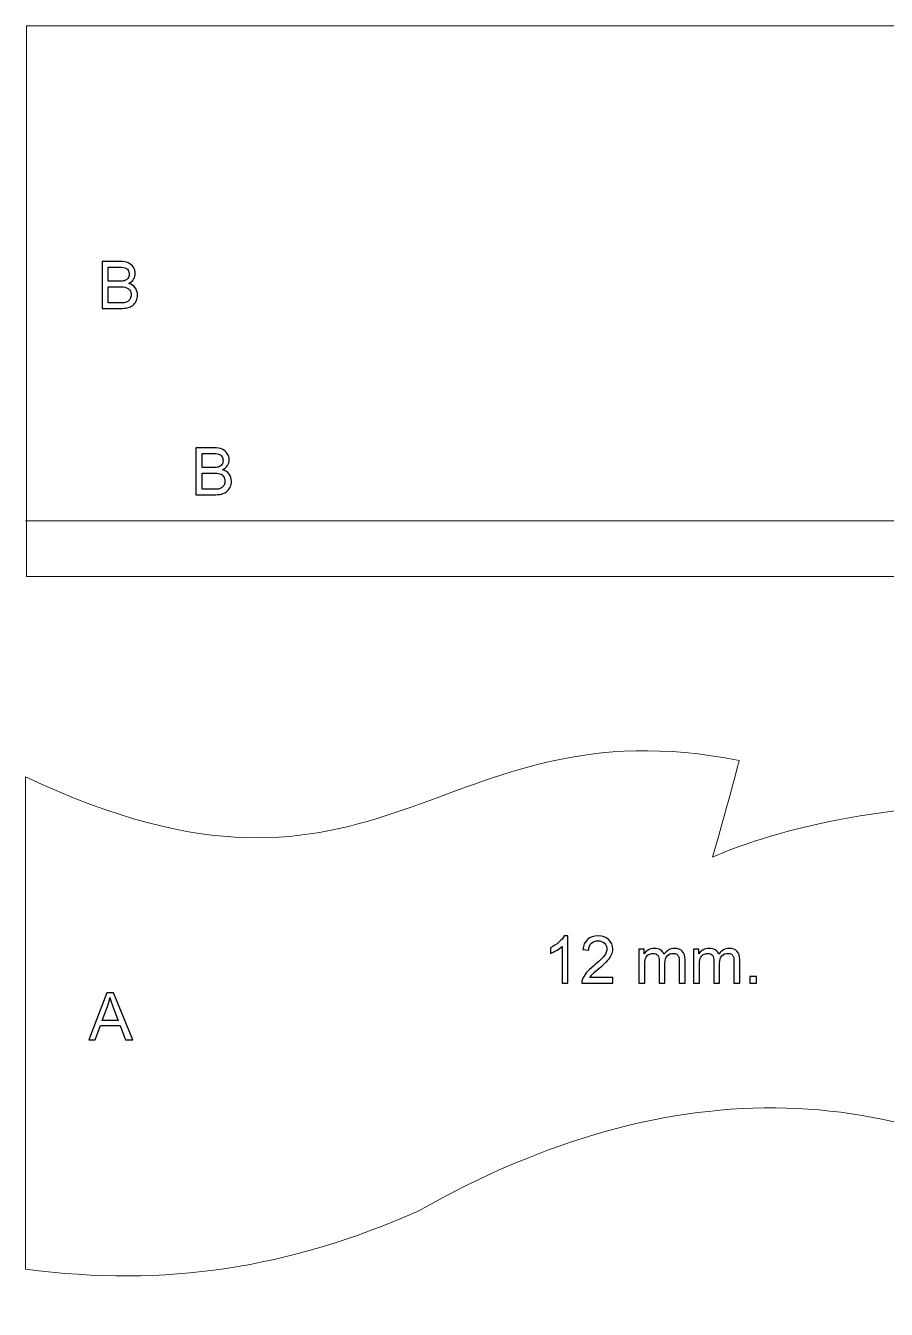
# Model space of a CAD drawing. Header units: centimetres. Extents: x -109.1 to -53.6, y -10 to 49.4.
# Drawn here: x -108.25 to -102.7, y -10 to -1.73 of the extents above; entities that cross this region are included whole.
import ezdxf

# ---------------------------------------------------------------- set-up
doc = ezdxf.new("R2010")
doc.units = ezdxf.units.CM
doc.header["$MEASUREMENT"] = 0
doc.layers.add('layer 1', color=7, linetype='Continuous')

msp = doc.modelspace()

# ---------------------------------------------------------------- linework, layer by layer
at = {"layer": 'layer 1', "color": 250, "lineweight": 20}
for points, knots in [([(-108.24225, -5.28139), (-108.24225, -5.28139), (-108.24225, -1.7316), (-108.24225, -1.7316), (-108.24225, -1.7316), (-108.24225, -1.7316), (-87.57209, -1.7316), (-87.57209, -1.7316), (-87.57209, -1.7316), (-87.57209, -1.7316), (-87.57209, -5.28139), (-87.57209, -5.28139), (-87.57209, -5.28139), (-87.57209, -5.28139), (-108.24225, -5.28139), (-108.24225, -5.28139)], [0, 0, 0, 0, 0.2, 0.2, 0.2, 0.2, 0.4, 0.4, 0.4, 0.4, 0.6, 0.6, 0.6, 0.6, 1, 1, 1, 1]), ([(-108.24813, -6.57128), (-105.9251, -7.66945), (-105.61276, -6.07723), (-103.64823, -6.46633), (-103.64823, -6.46633), (-103.64823, -6.46633), (-103.70538, -6.69302), (-103.81968, -7.08927), (-103.81968, -7.08927), (-103.53157, -6.95659), (-102.62766, -6.67784), (-101.7737, -6.7921), (-101.7737, -6.7921), (-100.94036, -6.9036), (-100.72897, -7.41129), (-99.75631, -7.39224), (-99.75631, -7.39224), (-98.90274, -7.37552), (-98.15005, -6.54169), (-98.71045, -5.82632), (-98.71045, -5.82632), (-97.90358, -5.61779), (-97.37784, -5.88257), (-97.1332, -6.62062), (-97.1332, -6.62062), (-95.7192, -5.83744), (-94.17604, -5.85496), (-92.78442, -6.24601), (-92.78442, -6.24601), (-92.78442, -6.24601), (-92.78442, -9.02278), (-92.78442, -9.02278), (-92.78442, -9.02278), (-93.89374, -9.33388), (-95.27454, -9.34611), (-96.70598, -8.81991), (-96.70598, -8.81991), (-96.66209, -9.00258), (-96.5554, -9.25407), (-96.48885, -9.69437), (-96.48885, -9.69437), (-98.09847, -10.00266), (-99.65676, -9.616), (-101.16373, -8.53434), (-101.16373, -8.53434), (-101.04427, -9.08142), (-101.14338, -9.23195), (-101.23235, -9.46597), (-101.23235, -9.46597), (-102.52386, -8.50248), (-104.07833, -8.43578), (-105.71293, -9.36879), (-105.71293, -9.36879), (-106.5573, -9.73778), (-107.33899, -9.86261), (-108.24813, -9.74385), (-108.24813, -9.74385), (-108.24813, -9.74385), (-108.24813, -6.57128), (-108.24813, -6.57128)], [0, 0, 0, 0, 0.0625, 0.0625, 0.0625, 0.0625, 0.125, 0.125, 0.125, 0.125, 0.1875, 0.1875, 0.1875, 0.1875, 0.25, 0.25, 0.25, 0.25, 0.3125, 0.3125, 0.3125, 0.3125, 0.375, 0.375, 0.375, 0.375, 0.4375, 0.4375, 0.4375, 0.4375, 0.5, 0.5, 0.5, 0.5, 0.5625, 0.5625, 0.5625, 0.5625, 0.625, 0.625, 0.625, 0.625, 0.6875, 0.6875, 0.6875, 0.6875, 0.75, 0.75, 0.75, 0.75, 0.8125, 0.8125, 0.8125, 0.8125, 0.875, 0.875, 0.875, 0.875, 1, 1, 1, 1])]:
    msp.add_open_spline(points, degree=3, knots=knots, dxfattribs=at)
at = {"layer": 'layer 1', "color": 242}
for points, knots in [([(-107.75577, -3.55393), (-107.75577, -3.55393), (-107.75577, -3.25082), (-107.75577, -3.25082), (-107.75577, -3.25082), (-107.75577, -3.25082), (-107.64189, -3.25082), (-107.64189, -3.25082), (-107.64189, -3.25082), (-107.61861, -3.25082), (-107.6004, -3.25379), (-107.58643, -3.26014), (-107.58643, -3.26014), (-107.57204, -3.26606), (-107.56146, -3.2758), (-107.55341, -3.2885), (-107.55341, -3.2885), (-107.54537, -3.3012), (-107.54156, -3.31432), (-107.54156, -3.32829), (-107.54156, -3.32829), (-107.54156, -3.34142), (-107.54495, -3.35369), (-107.55214, -3.36512), (-107.55214, -3.36512), (-107.55892, -3.37655), (-107.5695, -3.38544), (-107.58389, -3.39264), (-107.58389, -3.39264), (-107.56569, -3.39814), (-107.5513, -3.40703), (-107.54156, -3.42016), (-107.54156, -3.42016), (-107.53182, -3.43328), (-107.52674, -3.44852), (-107.52674, -3.46588), (-107.52674, -3.46588), (-107.52674, -3.48027), (-107.52971, -3.49339), (-107.53563, -3.50567), (-107.53563, -3.50567), (-107.54198, -3.51795), (-107.54918, -3.52726), (-107.55807, -3.53403), (-107.55807, -3.53403), (-107.56696, -3.54038), (-107.57797, -3.54546), (-107.59109, -3.54885), (-107.59109, -3.54885), (-107.60464, -3.55224), (-107.62072, -3.55393), (-107.6402, -3.55393), (-107.6402, -3.55393), (-107.6402, -3.55393), (-107.75577, -3.55393), (-107.75577, -3.55393)], [0, 0, 0, 0, 0.0666667, 0.0666667, 0.0666667, 0.0666667, 0.1333333, 0.1333333, 0.1333333, 0.1333333, 0.2, 0.2, 0.2, 0.2, 0.2666667, 0.2666667, 0.2666667, 0.2666667, 0.3333333, 0.3333333, 0.3333333, 0.3333333, 0.4, 0.4, 0.4, 0.4, 0.4666667, 0.4666667, 0.4666667, 0.4666667, 0.5333333, 0.5333333, 0.5333333, 0.5333333, 0.6, 0.6, 0.6, 0.6, 0.6666667, 0.6666667, 0.6666667, 0.6666667, 0.7333333, 0.7333333, 0.7333333, 0.7333333, 0.8, 0.8, 0.8, 0.8, 0.8666667, 0.8666667, 0.8666667, 0.8666667, 1, 1, 1, 1]), ([(-107.71555, -3.37825), (-107.71555, -3.37825), (-107.64993, -3.37825), (-107.64993, -3.37825), (-107.64993, -3.37825), (-107.63215, -3.37825), (-107.61945, -3.37698), (-107.61183, -3.37486), (-107.61183, -3.37486), (-107.60167, -3.37147), (-107.59405, -3.36682), (-107.58855, -3.35962), (-107.58855, -3.35962), (-107.58347, -3.35242), (-107.58093, -3.34353), (-107.58093, -3.33295), (-107.58093, -3.33295), (-107.58093, -3.32321), (-107.58347, -3.31432), (-107.58813, -3.3067), (-107.58813, -3.3067), (-107.59321, -3.29908), (-107.59998, -3.29358), (-107.60887, -3.29104), (-107.60887, -3.29104), (-107.61776, -3.28808), (-107.633, -3.28681), (-107.65501, -3.28681), (-107.65501, -3.28681), (-107.65501, -3.28681), (-107.71555, -3.28681), (-107.71555, -3.28681), (-107.71555, -3.28681), (-107.71555, -3.28681), (-107.71555, -3.37825), (-107.71555, -3.37825)], [0, 0, 0, 0, 0.1, 0.1, 0.1, 0.1, 0.2, 0.2, 0.2, 0.2, 0.3, 0.3, 0.3, 0.3, 0.4, 0.4, 0.4, 0.4, 0.5, 0.5, 0.5, 0.5, 0.6, 0.6, 0.6, 0.6, 0.7, 0.7, 0.7, 0.7, 0.8, 0.8, 0.8, 0.8, 1, 1, 1, 1]), ([(-107.71555, -3.51795), (-107.71555, -3.51795), (-107.6402, -3.51795), (-107.6402, -3.51795), (-107.6402, -3.51795), (-107.62707, -3.51795), (-107.61818, -3.51752), (-107.61268, -3.51668), (-107.61268, -3.51668), (-107.60337, -3.51498), (-107.59575, -3.51244), (-107.58982, -3.50821), (-107.58982, -3.50821), (-107.58347, -3.5044), (-107.57839, -3.4989), (-107.57416, -3.4917), (-107.57416, -3.4917), (-107.57035, -3.48408), (-107.56823, -3.47561), (-107.56823, -3.46588), (-107.56823, -3.46588), (-107.56823, -3.45487), (-107.57119, -3.44513), (-107.57712, -3.43667), (-107.57712, -3.43667), (-107.58262, -3.4282), (-107.59067, -3.42227), (-107.60125, -3.41889), (-107.60125, -3.41889), (-107.61141, -3.4155), (-107.62623, -3.41381), (-107.64528, -3.41381), (-107.64528, -3.41381), (-107.64528, -3.41381), (-107.71555, -3.41381), (-107.71555, -3.41381), (-107.71555, -3.41381), (-107.71555, -3.41381), (-107.71555, -3.51795), (-107.71555, -3.51795)], [0, 0, 0, 0, 0.0909091, 0.0909091, 0.0909091, 0.0909091, 0.1818182, 0.1818182, 0.1818182, 0.1818182, 0.2727273, 0.2727273, 0.2727273, 0.2727273, 0.3636364, 0.3636364, 0.3636364, 0.3636364, 0.4545455, 0.4545455, 0.4545455, 0.4545455, 0.5454545, 0.5454545, 0.5454545, 0.5454545, 0.6363636, 0.6363636, 0.6363636, 0.6363636, 0.7272727, 0.7272727, 0.7272727, 0.7272727, 0.8181818, 0.8181818, 0.8181818, 0.8181818, 1, 1, 1, 1]), ([(-107.15053, -4.75447), (-107.15053, -4.75447), (-107.15053, -4.45136), (-107.15053, -4.45136), (-107.15053, -4.45136), (-107.15053, -4.45136), (-107.03665, -4.45136), (-107.03665, -4.45136), (-107.03665, -4.45136), (-107.01337, -4.45136), (-106.99516, -4.45433), (-106.98119, -4.46068), (-106.98119, -4.46068), (-106.9668, -4.4666), (-106.95622, -4.47634), (-106.94817, -4.48904), (-106.94817, -4.48904), (-106.94013, -4.50174), (-106.93632, -4.51486), (-106.93632, -4.52883), (-106.93632, -4.52883), (-106.93632, -4.54196), (-106.93971, -4.55423), (-106.9469, -4.56566), (-106.9469, -4.56566), (-106.95368, -4.57709), (-106.96426, -4.58598), (-106.97865, -4.59318), (-106.97865, -4.59318), (-106.96045, -4.59868), (-106.94606, -4.60757), (-106.93632, -4.6207), (-106.93632, -4.6207), (-106.92658, -4.63382), (-106.9215, -4.64906), (-106.9215, -4.66642), (-106.9215, -4.66642), (-106.9215, -4.68081), (-106.92447, -4.69393), (-106.93039, -4.70621), (-106.93039, -4.70621), (-106.93674, -4.71849), (-106.94394, -4.7278), (-106.95283, -4.73457), (-106.95283, -4.73457), (-106.96172, -4.74092), (-106.97273, -4.746), (-106.98585, -4.74939), (-106.98585, -4.74939), (-106.9994, -4.75278), (-107.01548, -4.75447), (-107.03496, -4.75447), (-107.03496, -4.75447), (-107.03496, -4.75447), (-107.15053, -4.75447), (-107.15053, -4.75447)], [0, 0, 0, 0, 0.0666667, 0.0666667, 0.0666667, 0.0666667, 0.1333333, 0.1333333, 0.1333333, 0.1333333, 0.2, 0.2, 0.2, 0.2, 0.2666667, 0.2666667, 0.2666667, 0.2666667, 0.3333333, 0.3333333, 0.3333333, 0.3333333, 0.4, 0.4, 0.4, 0.4, 0.4666667, 0.4666667, 0.4666667, 0.4666667, 0.5333333, 0.5333333, 0.5333333, 0.5333333, 0.6, 0.6, 0.6, 0.6, 0.6666667, 0.6666667, 0.6666667, 0.6666667, 0.7333333, 0.7333333, 0.7333333, 0.7333333, 0.8, 0.8, 0.8, 0.8, 0.8666667, 0.8666667, 0.8666667, 0.8666667, 1, 1, 1, 1]), ([(-107.11031, -4.57879), (-107.11031, -4.57879), (-107.04469, -4.57879), (-107.04469, -4.57879), (-107.04469, -4.57879), (-107.02691, -4.57879), (-107.01421, -4.57752), (-107.00659, -4.5754), (-107.00659, -4.5754), (-106.99643, -4.57201), (-106.98881, -4.56736), (-106.98331, -4.56016), (-106.98331, -4.56016), (-106.97823, -4.55296), (-106.97569, -4.54407), (-106.97569, -4.53349), (-106.97569, -4.53349), (-106.97569, -4.52375), (-106.97823, -4.51486), (-106.98289, -4.50724), (-106.98289, -4.50724), (-106.98797, -4.49962), (-106.99474, -4.49412), (-107.00363, -4.49158), (-107.00363, -4.49158), (-107.01252, -4.48862), (-107.02776, -4.48735), (-107.04977, -4.48735), (-107.04977, -4.48735), (-107.04977, -4.48735), (-107.11031, -4.48735), (-107.11031, -4.48735), (-107.11031, -4.48735), (-107.11031, -4.48735), (-107.11031, -4.57879), (-107.11031, -4.57879)], [0, 0, 0, 0, 0.1, 0.1, 0.1, 0.1, 0.2, 0.2, 0.2, 0.2, 0.3, 0.3, 0.3, 0.3, 0.4, 0.4, 0.4, 0.4, 0.5, 0.5, 0.5, 0.5, 0.6, 0.6, 0.6, 0.6, 0.7, 0.7, 0.7, 0.7, 0.8, 0.8, 0.8, 0.8, 1, 1, 1, 1]), ([(-107.11031, -4.71849), (-107.11031, -4.71849), (-107.03496, -4.71849), (-107.03496, -4.71849), (-107.03496, -4.71849), (-107.02183, -4.71849), (-107.01294, -4.71806), (-107.00744, -4.71722), (-107.00744, -4.71722), (-106.99813, -4.71552), (-106.99051, -4.71298), (-106.98458, -4.70875), (-106.98458, -4.70875), (-106.97823, -4.70494), (-106.97315, -4.69944), (-106.96892, -4.69224), (-106.96892, -4.69224), (-106.96511, -4.68462), (-106.96299, -4.67615), (-106.96299, -4.66642), (-106.96299, -4.66642), (-106.96299, -4.65541), (-106.96595, -4.64567), (-106.97188, -4.63721), (-106.97188, -4.63721), (-106.97738, -4.62874), (-106.98543, -4.62281), (-106.99601, -4.61943), (-106.99601, -4.61943), (-107.00617, -4.61604), (-107.02099, -4.61435), (-107.04004, -4.61435), (-107.04004, -4.61435), (-107.04004, -4.61435), (-107.11031, -4.61435), (-107.11031, -4.61435), (-107.11031, -4.61435), (-107.11031, -4.61435), (-107.11031, -4.71849), (-107.11031, -4.71849)], [0, 0, 0, 0, 0.0909091, 0.0909091, 0.0909091, 0.0909091, 0.1818182, 0.1818182, 0.1818182, 0.1818182, 0.2727273, 0.2727273, 0.2727273, 0.2727273, 0.3636364, 0.3636364, 0.3636364, 0.3636364, 0.4545455, 0.4545455, 0.4545455, 0.4545455, 0.5454545, 0.5454545, 0.5454545, 0.5454545, 0.6363636, 0.6363636, 0.6363636, 0.6363636, 0.7272727, 0.7272727, 0.7272727, 0.7272727, 0.8181818, 0.8181818, 0.8181818, 0.8181818, 1, 1, 1, 1]), ([(-107.84182, -8.26541), (-107.84182, -8.26541), (-107.72498, -7.9623), (-107.72498, -7.9623), (-107.72498, -7.9623), (-107.72498, -7.9623), (-107.6818, -7.9623), (-107.6818, -7.9623), (-107.6818, -7.9623), (-107.6818, -7.9623), (-107.55776, -8.26541), (-107.55776, -8.26541), (-107.55776, -8.26541), (-107.55776, -8.26541), (-107.60348, -8.26541), (-107.60348, -8.26541), (-107.60348, -8.26541), (-107.60348, -8.26541), (-107.63904, -8.17355), (-107.63904, -8.17355), (-107.63904, -8.17355), (-107.63904, -8.17355), (-107.76562, -8.17355), (-107.76562, -8.17355), (-107.76562, -8.17355), (-107.76562, -8.17355), (-107.79906, -8.26541), (-107.79906, -8.26541), (-107.79906, -8.26541), (-107.79906, -8.26541), (-107.84182, -8.26541), (-107.84182, -8.26541)], [0, 0, 0, 0, 0.1111111, 0.1111111, 0.1111111, 0.1111111, 0.2222222, 0.2222222, 0.2222222, 0.2222222, 0.3333333, 0.3333333, 0.3333333, 0.3333333, 0.4444444, 0.4444444, 0.4444444, 0.4444444, 0.5555556, 0.5555556, 0.5555556, 0.5555556, 0.6666667, 0.6666667, 0.6666667, 0.6666667, 0.7777778, 0.7777778, 0.7777778, 0.7777778, 1, 1, 1, 1]), ([(-107.75419, -8.14095), (-107.75419, -8.14095), (-107.65132, -8.14095), (-107.65132, -8.14095), (-107.65132, -8.14095), (-107.65132, -8.14095), (-107.68307, -8.05713), (-107.68307, -8.05713), (-107.68307, -8.05713), (-107.6928, -8.03173), (-107.7, -8.01056), (-107.70466, -7.99405), (-107.70466, -7.99405), (-107.70847, -8.01353), (-107.71397, -8.033), (-107.72074, -8.05205), (-107.72074, -8.05205), (-107.72074, -8.05205), (-107.75419, -8.14095), (-107.75419, -8.14095)], [0, 0, 0, 0, 0.1666667, 0.1666667, 0.1666667, 0.1666667, 0.3333333, 0.3333333, 0.3333333, 0.3333333, 0.5, 0.5, 0.5, 0.5, 0.6666667, 0.6666667, 0.6666667, 0.6666667, 1, 1, 1, 1])]:
    msp.add_open_spline(points, degree=3, knots=knots, dxfattribs=at)
at = {"layer": 'layer 1', "color": 250, "lineweight": 20}
msp.add_open_spline([(-108.24813, -4.92131), (-108.24813, -4.92131), (-87.57343, -4.92131), (-87.57343, -4.92131)], degree=3, dxfattribs=at)
at = {"layer": 'layer 1', "color": 142}
for points, knots in [([(-104.75294, -7.90125), (-104.75294, -7.90125), (-104.79019, -7.90125), (-104.79019, -7.90125), (-104.79019, -7.90125), (-104.79019, -7.90125), (-104.79019, -7.66418), (-104.79019, -7.66418), (-104.79019, -7.66418), (-104.79908, -7.67265), (-104.81093, -7.68112), (-104.82533, -7.68958), (-104.82533, -7.68958), (-104.84014, -7.69847), (-104.85327, -7.70482), (-104.8647, -7.70906), (-104.8647, -7.70906), (-104.8647, -7.70906), (-104.8647, -7.67307), (-104.8647, -7.67307), (-104.8647, -7.67307), (-104.84395, -7.66334), (-104.82575, -7.65148), (-104.81009, -7.63751), (-104.81009, -7.63751), (-104.79442, -7.62354), (-104.78342, -7.61), (-104.77707, -7.59687), (-104.77707, -7.59687), (-104.77707, -7.59687), (-104.75294, -7.59687), (-104.75294, -7.59687), (-104.75294, -7.59687), (-104.75294, -7.59687), (-104.75294, -7.90125), (-104.75294, -7.90125)], [0, 0, 0, 0, 0.1, 0.1, 0.1, 0.1, 0.2, 0.2, 0.2, 0.2, 0.3, 0.3, 0.3, 0.3, 0.4, 0.4, 0.4, 0.4, 0.5, 0.5, 0.5, 0.5, 0.6, 0.6, 0.6, 0.6, 0.7, 0.7, 0.7, 0.7, 0.8, 0.8, 0.8, 0.8, 1, 1, 1, 1]), ([(-104.46211, -7.86527), (-104.46211, -7.86527), (-104.46211, -7.90125), (-104.46211, -7.90125), (-104.46211, -7.90125), (-104.46211, -7.90125), (-104.66277, -7.90125), (-104.66277, -7.90125), (-104.66277, -7.90125), (-104.66277, -7.89236), (-104.6615, -7.88347), (-104.65811, -7.87543), (-104.65811, -7.87543), (-104.65303, -7.86188), (-104.64499, -7.84833), (-104.63398, -7.83521), (-104.63398, -7.83521), (-104.62255, -7.82166), (-104.60647, -7.80642), (-104.5853, -7.78907), (-104.5853, -7.78907), (-104.55228, -7.76197), (-104.52984, -7.74081), (-104.51841, -7.72514), (-104.51841, -7.72514), (-104.50656, -7.70906), (-104.50106, -7.69424), (-104.50106, -7.68027), (-104.50106, -7.68027), (-104.50106, -7.66545), (-104.50614, -7.65318), (-104.51672, -7.64302), (-104.51672, -7.64302), (-104.5273, -7.63286), (-104.54127, -7.62778), (-104.55821, -7.62778), (-104.55821, -7.62778), (-104.57599, -7.62778), (-104.59038, -7.63328), (-104.60096, -7.64386), (-104.60096, -7.64386), (-104.61197, -7.65445), (-104.61705, -7.66969), (-104.61747, -7.68831), (-104.61747, -7.68831), (-104.61747, -7.68831), (-104.65557, -7.6845), (-104.65557, -7.6845), (-104.65557, -7.6845), (-104.65303, -7.65614), (-104.6433, -7.63413), (-104.62594, -7.61931), (-104.62594, -7.61931), (-104.60901, -7.60449), (-104.58615, -7.59687), (-104.55736, -7.59687), (-104.55736, -7.59687), (-104.52815, -7.59687), (-104.50529, -7.60492), (-104.48836, -7.621), (-104.48836, -7.621), (-104.471, -7.63709), (-104.46253, -7.65741), (-104.46253, -7.68112), (-104.46253, -7.68112), (-104.46253, -7.69339), (-104.46507, -7.70525), (-104.47015, -7.71668), (-104.47015, -7.71668), (-104.47523, -7.72853), (-104.48328, -7.74081), (-104.49471, -7.75393), (-104.49471, -7.75393), (-104.50656, -7.76663), (-104.52561, -7.78441), (-104.55228, -7.80727), (-104.55228, -7.80727), (-104.57472, -7.8259), (-104.58869, -7.8386), (-104.59504, -7.84537), (-104.59504, -7.84537), (-104.60139, -7.85214), (-104.60689, -7.85849), (-104.61112, -7.86527), (-104.61112, -7.86527), (-104.61112, -7.86527), (-104.46211, -7.86527), (-104.46211, -7.86527)], [0, 0, 0, 0, 0.0434783, 0.0434783, 0.0434783, 0.0434783, 0.0869565, 0.0869565, 0.0869565, 0.0869565, 0.1304348, 0.1304348, 0.1304348, 0.1304348, 0.173913, 0.173913, 0.173913, 0.173913, 0.2173913, 0.2173913, 0.2173913, 0.2173913, 0.2608696, 0.2608696, 0.2608696, 0.2608696, 0.3043478, 0.3043478, 0.3043478, 0.3043478, 0.3478261, 0.3478261, 0.3478261, 0.3478261, 0.3913043, 0.3913043, 0.3913043, 0.3913043, 0.4347826, 0.4347826, 0.4347826, 0.4347826, 0.4782609, 0.4782609, 0.4782609, 0.4782609, 0.5217391, 0.5217391, 0.5217391, 0.5217391, 0.5652174, 0.5652174, 0.5652174, 0.5652174, 0.6086957, 0.6086957, 0.6086957, 0.6086957, 0.6521739, 0.6521739, 0.6521739, 0.6521739, 0.6956522, 0.6956522, 0.6956522, 0.6956522, 0.7391304, 0.7391304, 0.7391304, 0.7391304, 0.7826087, 0.7826087, 0.7826087, 0.7826087, 0.826087, 0.826087, 0.826087, 0.826087, 0.8695652, 0.8695652, 0.8695652, 0.8695652, 0.9130435, 0.9130435, 0.9130435, 0.9130435, 1, 1, 1, 1]), ([(-104.29447, -7.90125), (-104.29447, -7.90125), (-104.29447, -7.68154), (-104.29447, -7.68154), (-104.29447, -7.68154), (-104.29447, -7.68154), (-104.26103, -7.68154), (-104.26103, -7.68154), (-104.26103, -7.68154), (-104.26103, -7.68154), (-104.26103, -7.71244), (-104.26103, -7.71244), (-104.26103, -7.71244), (-104.25425, -7.70186), (-104.24494, -7.69297), (-104.23351, -7.68662), (-104.23351, -7.68662), (-104.22208, -7.67985), (-104.20938, -7.67688), (-104.19456, -7.67688), (-104.19456, -7.67688), (-104.17848, -7.67688), (-104.16493, -7.68027), (-104.15477, -7.68704), (-104.15477, -7.68704), (-104.14419, -7.69382), (-104.13699, -7.70313), (-104.13276, -7.71498), (-104.13276, -7.71498), (-104.1154, -7.68958), (-104.09254, -7.67688), (-104.06502, -7.67688), (-104.06502, -7.67688), (-104.04301, -7.67688), (-104.0265, -7.68281), (-104.01465, -7.69466), (-104.01465, -7.69466), (-104.00279, -7.70694), (-103.99687, -7.72557), (-103.99687, -7.75054), (-103.99687, -7.75054), (-103.99687, -7.75054), (-103.99687, -7.90125), (-103.99687, -7.90125), (-103.99687, -7.90125), (-103.99687, -7.90125), (-104.03412, -7.90125), (-104.03412, -7.90125), (-104.03412, -7.90125), (-104.03412, -7.90125), (-104.03412, -7.76282), (-104.03412, -7.76282), (-104.03412, -7.76282), (-104.03412, -7.748), (-104.03539, -7.73742), (-104.03751, -7.73065), (-104.03751, -7.73065), (-104.04005, -7.7243), (-104.04428, -7.71879), (-104.05063, -7.71498), (-104.05063, -7.71498), (-104.05698, -7.71117), (-104.0646, -7.70906), (-104.07307, -7.70906), (-104.07307, -7.70906), (-104.08873, -7.70906), (-104.10143, -7.71414), (-104.11159, -7.7243), (-104.11159, -7.7243), (-104.12175, -7.73446), (-104.12683, -7.75097), (-104.12683, -7.77383), (-104.12683, -7.77383), (-104.12683, -7.77383), (-104.12683, -7.90125), (-104.12683, -7.90125), (-104.12683, -7.90125), (-104.12683, -7.90125), (-104.16408, -7.90125), (-104.16408, -7.90125), (-104.16408, -7.90125), (-104.16408, -7.90125), (-104.16408, -7.75859), (-104.16408, -7.75859), (-104.16408, -7.75859), (-104.16408, -7.74208), (-104.16705, -7.7298), (-104.17297, -7.72133), (-104.17297, -7.72133), (-104.17932, -7.71329), (-104.18906, -7.70906), (-104.20303, -7.70906), (-104.20303, -7.70906), (-104.21319, -7.70906), (-104.22293, -7.7116), (-104.23182, -7.7171), (-104.23182, -7.7171), (-104.24071, -7.7226), (-104.24748, -7.73065), (-104.25129, -7.74123), (-104.25129, -7.74123), (-104.2551, -7.75224), (-104.25722, -7.76748), (-104.25722, -7.78737), (-104.25722, -7.78737), (-104.25722, -7.78737), (-104.25722, -7.90125), (-104.25722, -7.90125), (-104.25722, -7.90125), (-104.25722, -7.90125), (-104.29447, -7.90125), (-104.29447, -7.90125)], [0, 0, 0, 0, 0.0344828, 0.0344828, 0.0344828, 0.0344828, 0.0689655, 0.0689655, 0.0689655, 0.0689655, 0.1034483, 0.1034483, 0.1034483, 0.1034483, 0.137931, 0.137931, 0.137931, 0.137931, 0.1724138, 0.1724138, 0.1724138, 0.1724138, 0.2068966, 0.2068966, 0.2068966, 0.2068966, 0.2413793, 0.2413793, 0.2413793, 0.2413793, 0.2758621, 0.2758621, 0.2758621, 0.2758621, 0.3103448, 0.3103448, 0.3103448, 0.3103448, 0.3448276, 0.3448276, 0.3448276, 0.3448276, 0.3793103, 0.3793103, 0.3793103, 0.3793103, 0.4137931, 0.4137931, 0.4137931, 0.4137931, 0.4482759, 0.4482759, 0.4482759, 0.4482759, 0.4827586, 0.4827586, 0.4827586, 0.4827586, 0.5172414, 0.5172414, 0.5172414, 0.5172414, 0.5517241, 0.5517241, 0.5517241, 0.5517241, 0.5862069, 0.5862069, 0.5862069, 0.5862069, 0.6206897, 0.6206897, 0.6206897, 0.6206897, 0.6551724, 0.6551724, 0.6551724, 0.6551724, 0.6896552, 0.6896552, 0.6896552, 0.6896552, 0.7241379, 0.7241379, 0.7241379, 0.7241379, 0.7586207, 0.7586207, 0.7586207, 0.7586207, 0.7931034, 0.7931034, 0.7931034, 0.7931034, 0.8275862, 0.8275862, 0.8275862, 0.8275862, 0.862069, 0.862069, 0.862069, 0.862069, 0.8965517, 0.8965517, 0.8965517, 0.8965517, 0.9310345, 0.9310345, 0.9310345, 0.9310345, 1, 1, 1, 1]), ([(-103.94183, -7.90125), (-103.94183, -7.90125), (-103.94183, -7.68154), (-103.94183, -7.68154), (-103.94183, -7.68154), (-103.94183, -7.68154), (-103.90839, -7.68154), (-103.90839, -7.68154), (-103.90839, -7.68154), (-103.90839, -7.68154), (-103.90839, -7.71244), (-103.90839, -7.71244), (-103.90839, -7.71244), (-103.90161, -7.70186), (-103.8923, -7.69297), (-103.88087, -7.68662), (-103.88087, -7.68662), (-103.86944, -7.67985), (-103.85674, -7.67688), (-103.84192, -7.67688), (-103.84192, -7.67688), (-103.82584, -7.67688), (-103.81229, -7.68027), (-103.80213, -7.68704), (-103.80213, -7.68704), (-103.79155, -7.69382), (-103.78435, -7.70313), (-103.78012, -7.71498), (-103.78012, -7.71498), (-103.76276, -7.68958), (-103.7399, -7.67688), (-103.71238, -7.67688), (-103.71238, -7.67688), (-103.69037, -7.67688), (-103.67386, -7.68281), (-103.66201, -7.69466), (-103.66201, -7.69466), (-103.65015, -7.70694), (-103.64423, -7.72557), (-103.64423, -7.75054), (-103.64423, -7.75054), (-103.64423, -7.75054), (-103.64423, -7.90125), (-103.64423, -7.90125), (-103.64423, -7.90125), (-103.64423, -7.90125), (-103.68148, -7.90125), (-103.68148, -7.90125), (-103.68148, -7.90125), (-103.68148, -7.90125), (-103.68148, -7.76282), (-103.68148, -7.76282), (-103.68148, -7.76282), (-103.68148, -7.748), (-103.68275, -7.73742), (-103.68487, -7.73065), (-103.68487, -7.73065), (-103.68741, -7.7243), (-103.69164, -7.71879), (-103.69799, -7.71498), (-103.69799, -7.71498), (-103.70434, -7.71117), (-103.71196, -7.70906), (-103.72043, -7.70906), (-103.72043, -7.70906), (-103.73609, -7.70906), (-103.74879, -7.71414), (-103.75895, -7.7243), (-103.75895, -7.7243), (-103.76911, -7.73446), (-103.77419, -7.75097), (-103.77419, -7.77383), (-103.77419, -7.77383), (-103.77419, -7.77383), (-103.77419, -7.90125), (-103.77419, -7.90125), (-103.77419, -7.90125), (-103.77419, -7.90125), (-103.81144, -7.90125), (-103.81144, -7.90125), (-103.81144, -7.90125), (-103.81144, -7.90125), (-103.81144, -7.75859), (-103.81144, -7.75859), (-103.81144, -7.75859), (-103.81144, -7.74208), (-103.81441, -7.7298), (-103.82033, -7.72133), (-103.82033, -7.72133), (-103.82668, -7.71329), (-103.83642, -7.70906), (-103.85039, -7.70906), (-103.85039, -7.70906), (-103.86055, -7.70906), (-103.87029, -7.7116), (-103.87918, -7.7171), (-103.87918, -7.7171), (-103.88807, -7.7226), (-103.89484, -7.73065), (-103.89865, -7.74123), (-103.89865, -7.74123), (-103.90246, -7.75224), (-103.90458, -7.76748), (-103.90458, -7.78737), (-103.90458, -7.78737), (-103.90458, -7.78737), (-103.90458, -7.90125), (-103.90458, -7.90125), (-103.90458, -7.90125), (-103.90458, -7.90125), (-103.94183, -7.90125), (-103.94183, -7.90125)], [0, 0, 0, 0, 0.0344828, 0.0344828, 0.0344828, 0.0344828, 0.0689655, 0.0689655, 0.0689655, 0.0689655, 0.1034483, 0.1034483, 0.1034483, 0.1034483, 0.137931, 0.137931, 0.137931, 0.137931, 0.1724138, 0.1724138, 0.1724138, 0.1724138, 0.2068966, 0.2068966, 0.2068966, 0.2068966, 0.2413793, 0.2413793, 0.2413793, 0.2413793, 0.2758621, 0.2758621, 0.2758621, 0.2758621, 0.3103448, 0.3103448, 0.3103448, 0.3103448, 0.3448276, 0.3448276, 0.3448276, 0.3448276, 0.3793103, 0.3793103, 0.3793103, 0.3793103, 0.4137931, 0.4137931, 0.4137931, 0.4137931, 0.4482759, 0.4482759, 0.4482759, 0.4482759, 0.4827586, 0.4827586, 0.4827586, 0.4827586, 0.5172414, 0.5172414, 0.5172414, 0.5172414, 0.5517241, 0.5517241, 0.5517241, 0.5517241, 0.5862069, 0.5862069, 0.5862069, 0.5862069, 0.6206897, 0.6206897, 0.6206897, 0.6206897, 0.6551724, 0.6551724, 0.6551724, 0.6551724, 0.6896552, 0.6896552, 0.6896552, 0.6896552, 0.7241379, 0.7241379, 0.7241379, 0.7241379, 0.7586207, 0.7586207, 0.7586207, 0.7586207, 0.7931034, 0.7931034, 0.7931034, 0.7931034, 0.8275862, 0.8275862, 0.8275862, 0.8275862, 0.862069, 0.862069, 0.862069, 0.862069, 0.8965517, 0.8965517, 0.8965517, 0.8965517, 0.9310345, 0.9310345, 0.9310345, 0.9310345, 1, 1, 1, 1]), ([(-103.57861, -7.90125), (-103.57861, -7.90125), (-103.57861, -7.85892), (-103.57861, -7.85892), (-103.57861, -7.85892), (-103.57861, -7.85892), (-103.53627, -7.85892), (-103.53627, -7.85892), (-103.53627, -7.85892), (-103.53627, -7.85892), (-103.53627, -7.90125), (-103.53627, -7.90125), (-103.53627, -7.90125), (-103.53627, -7.90125), (-103.57861, -7.90125), (-103.57861, -7.90125)], [0, 0, 0, 0, 0.2, 0.2, 0.2, 0.2, 0.4, 0.4, 0.4, 0.4, 0.6, 0.6, 0.6, 0.6, 1, 1, 1, 1])]:
    msp.add_open_spline(points, degree=3, knots=knots, dxfattribs=at)

doc.saveas('drawing.dxf')
